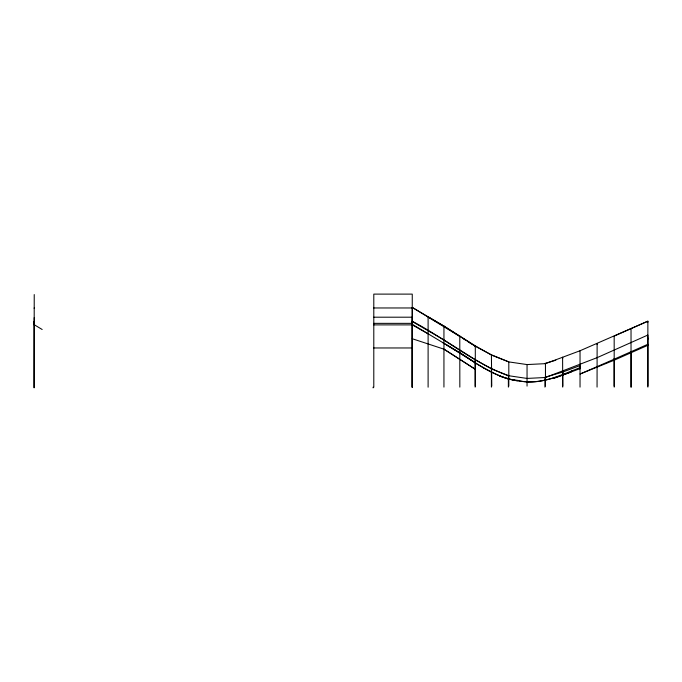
<?xml version="1.0" encoding="UTF-8"?>
<svg xmlns="http://www.w3.org/2000/svg" width="682" height="682" viewBox="0 0 682 682"><rect width="100%" height="100%" fill="white"/><g stroke="black" fill="none" stroke-linecap="round" stroke-linejoin="round"><path stroke-width="1.02" d="M34.228 323.797L34.228 317.642M647.9 322.194L647.866 321.188L580.032 350.753L545.455 363.651L527.05 364.572L508.806 361.903L491.773 355.22L475.303 345.851L443.939 326.081L412.278 307.437L412.278 387.444L412.26 317.198L373.796 317.198M647.866 386.114L647.866 335.033L597.125 357.649L545.455 377.496L527.05 378.425L508.806 375.748L491.773 369.064L475.303 359.695L443.496 339.645L412.141 321.461L412.278 324.3L459.779 352.799L475.303 362.79C491.176 373.455 509.335 381.528 528.721 381.86M571.388 370.914L571.363 371.869L553.954 378.357L554.099 377.402M34.228 308.409L34.253 307.872M34.117 324.717L34.253 321.725L34.253 324.743L42.165 329.491M508.371 387.12L508.371 375.739C473.513 362.96 444.928 338.349 412.26 321.256L412.141 324.274M34.1 324.785L34.228 323.771M428.108 387.188L428.108 316.874L443.939 326.081L475.141 346.2L473.351 345.058M459.779 352.799L446.574 344.879M459.839 352.688L475.303 362.79M580.032 368.826L580.032 367.675C560.297 375.091 539.615 386.08 517.936 380.428L517.399 380.778C501.833 378.919 488.653 370.232 475.141 363.029M647.9 387.12L647.866 321.188L614.175 336.107L614.201 387.12M614.175 359.192L647.866 344.265L647.9 345.271L614.201 360.198L580.032 374.043L614.175 359.192L614.201 360.198M544.944 387.12L544.944 377.274L562.744 372.048L580.032 365.586L579.981 368.638C562.803 375.032 545.259 382.551 526.572 381.86M555.821 360.232L544.944 363.429L545.455 363.651L545.455 386.114M535.796 381.588L536.265 381.502M373.796 307.966L412.26 307.966L412.278 307.437L459.983 336.55M373.796 323.353L412.26 323.353M373.796 324.888L412.26 324.888L428.108 333.805M373.796 347.965L412.26 347.965M562.599 374.162L562.599 371.034M562.744 386.114L562.599 357.189L562.744 358.195M597.057 387.103L597.125 343.43M499.565 376.08L508.806 379.098L517.936 380.428M412.26 338.732L443.939 349.158L475.303 369.277L443.939 349.158M442.942 342.696L443.939 343.464M476.045 346.678L491.407 354.81L508.806 361.903L508.806 386.114M544.944 380.343L545.455 380.641M443.939 343.302L475.721 363.037M508.371 378.842L508.806 379.098M462.66 338.246L466.224 340.523M468.005 341.656L471.569 343.924M491.407 354.81L491.773 386.114M412.26 324.274L412.26 321.256M34.228 324.717L34.117 321.904L34.1 387.87L34.228 294.556M597.108 366.618L597.125 367.121M597.108 343.43L597.125 344.427M647.891 338.05L647.9 339.099M614.167 358.417L614.175 386.114M631.131 351.69L631.131 387.103M631.029 328.571L631.029 387.12M580.032 350.753L580.032 387.12M562.744 372.048L562.744 387.12M527.05 364.572L527.05 386.114M491.407 368.664L491.407 387.12M475.303 345.851L475.303 386.114M475.141 360.045L475.141 387.12M459.779 335.962L459.839 387.12M443.939 326.081L443.939 387.103M412.141 387.188L412.26 294.113L373.796 294.113L373.796 387.197M373.105 387.12L373.105 387.887M483.512 367.982L483.274 367.393L483.504 367.973"/></g></svg>
